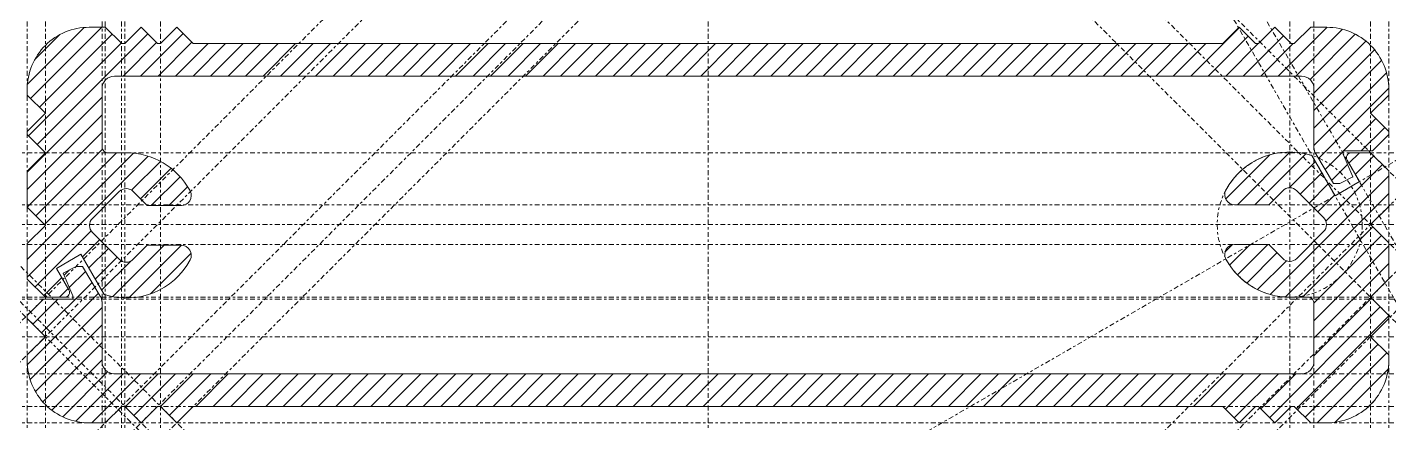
# Model space of a CAD drawing. Header units: centimetres. Extents: x 0 to 55, y -8 to 8.
import ezdxf

# ---------------------------------------------------------------- set-up
doc = ezdxf.new("R2010")
doc.units = ezdxf.units.CM
doc.linetypes.add('$CONSTRUCTION', pattern=[0.3, 0.2, -0.05, 0, -0.05])
doc.linetypes.add('Durchgehend', pattern=[0])
doc.layers.get('0').update_dxf_attribs({"lineweight": 0})
doc.layers.add('$CONSTRUCTION', color=254, linetype='$CONSTRUCTION', lineweight=0, true_color=0xbfd8d8)
pattern_1 = [(45, (0, 0), (-0.3535534, 0.3535534), [])]

msp = doc.modelspace()

# ---------------------------------------------------------------- hatches: boundary and pattern name
at = {"linetype": 'Durchgehend'}
h = msp.add_hatch(dxfattribs=at)
h.set_pattern_fill('_U', scale=0.5, angle=45, style=0, pattern_type=0)
h.set_pattern_definition(pattern_1)
h.paths.add_polyline_path([(48.292, 7.303), (48.954, 7.965), (49.616, 7.303), (49.736, 7.303), (50.398, 7.965), (51.06, 7.303), (51.185, 7.303), (51.847, 7.965), (52.5, 7.965, -0.414214), (55, 5.465), (55, 5.227), (54.265, 4.492), (55, 3.757), (55, 3.631), (54.341, 2.972), (53.16, 2.972), (53.16, 2.841), (53.553, 1.922), (53.028, 1.659), (52.766, 1.659), (52.05, 2.854, -0.135889), (51.978, 3.111), (51.978, 5.491, 0.414214), (51.478, 5.991), (3.522, 5.991, 0.414214), (3.022, 5.491), (3.022, 3.146, 0.414214), (3.272, 2.896), (4, 2.896, -0.272947), (6.565, 1.383, -0.002754), (6.581, 1.355, -0.567511), (6.228, 0.765), (4.85, 0.765), (4.283, 1.333, 0.414214), (3.717, 1.333), (2.633, 0.248, 0.414214), (2.633, -0.317), (3.717, -1.402, 0.414214), (4.283, -1.402), (4.85, -0.835), (6.228, -0.835, -0.567511), (6.581, -1.424, -0.36125), (3.106, -2.826), (2.171, -1.198), (1.186, -1.767), (1.687, -2.634, -0.57735), (1.514, -2.934), (0.735, -2.934), (0, -2.199), (0, -0.77), (0.735, -0.035), (0, 0.7), (0, 2.161), (0.735, 2.896), (0, 3.631), (0, 3.757), (0.735, 4.492), (0, 5.227), (0, 5.465, -0.414214), (2.5, 7.965), (3.153, 7.965), (3.815, 7.303), (3.94, 7.303), (4.602, 7.965), (5.264, 7.303), (5.384, 7.303), (6.046, 7.965), (6.708, 7.303)])
h = msp.add_hatch(dxfattribs=at)
h.set_pattern_fill('_U', scale=0.5, angle=45, style=0, pattern_type=0)
h.set_pattern_definition(pattern_1)
h.paths.add_polyline_path([(6.708, -7.338), (6.046, -8), (5.384, -7.338), (5.264, -7.338), (4.602, -8), (3.94, -7.338), (3.815, -7.338), (3.153, -8), (2.5, -8, -0.414214), (0, -5.5), (0, -5.261), (0.735, -4.526), (0, -3.791), (0, -3.666), (0.659, -3.007), (1.84, -3.007), (1.84, -2.876), (1.447, -1.956), (1.972, -1.694), (2.234, -1.694), (2.95, -2.888, -0.135889), (3.022, -3.145), (3.022, -5.525, 0.414214), (3.522, -6.025), (51.478, -6.025, 0.414214), (51.978, -5.525), (51.978, -3.181, 0.414214), (51.728, -2.931), (51, -2.931, -0.272947), (48.435, -1.418, -0.002754), (48.419, -1.39, -0.567511), (48.772, -0.8), (50.15, -0.8), (50.717, -1.367, 0.414214), (51.283, -1.367), (52.367, -0.283, 0.414214), (52.367, 0.283), (51.283, 1.367, 0.414214), (50.717, 1.367), (50.15, 0.8), (48.772, 0.8, -0.567511), (48.419, 1.39, -0.36125), (51.894, 2.792), (52.829, 1.164), (53.814, 1.732), (53.313, 2.6, -0.57735), (53.486, 2.9), (54.265, 2.9), (55, 2.165), (55, 0.735), (54.265, 0), (55, -0.735), (55, -2.196), (54.265, -2.931), (55, -3.666), (55, -3.791), (54.265, -4.526), (55, -5.261), (55, -5.5, -0.414214), (52.5, -8), (51.847, -8), (51.185, -7.338), (51.06, -7.338), (50.398, -8), (49.736, -7.338), (49.616, -7.338), (48.954, -8), (48.292, -7.338)])

# ---------------------------------------------------------------- linework, layer by layer
at = {"layer": '$CONSTRUCTION'}
for p, direction in [((0, -46.691), (0, 1)), ((2.634, -1.032), (0.707107, 0.707107)), ((-6.278, -11.539), (0.707107, 0.707107)), ((0.735, -16.508), (0, 1)), ((3.022, -8.254), (0, 1)), ((3.153, -4.127), (0, 1)), ((10.121, -1.032), (0.707107, 0.707107)), ((3.809, -4.127), (0, 1)), ((3.94, -4.127), (0, 1)), ((12.344, -0.258), (0.707107, 0.707107)), ((5.384, -2.063), (0, 1)), ((13.53, -0.516), (0.707107, 0.707107)), ((27.5, -8.254), (0, 1)), ((-6.278, 57.54), (0.707524, -0.706689)), ((56.22, -1.955), (-0.707107, 0.707107)), ((57.991, -7.82), (-0.498225, 0.867048)), ((61.075, -3.91), (-0.707107, 0.707107)), ((57.071, -3.91), (-0.5, 0.866025)), ((51, -7.82), (0, 1)), ((51.978, -7.82), (0, 1)), ((54.265, -16.508), (0, 1)), ((55, -46.691), (0, 1)), ((-6.278, 2.9), (1, 0)), ((-6.278, -32.962), (0.866025, 0.5)), ((-25.112, 0.8), (1, 0)), ((52.31, -1.955), (0.707107, 0.707107)), ((-71.027, 0), (1, 0)), ((-25.112, -0.8), (1, 0)), ((-0.922, -1.032), (-0.707107, 0.707107)), ((56.952, -0.244), (0.707107, 0.707107)), ((-6.278, -2.931), (1, 0)), ((-1.569, -3.007), (1, 0)), ((-3.39, -0.008), (-0.707107, 0.707107)), ((-6.278, 2.487), (0.707107, -0.707107)), ((-3.139, -61.93), (0.707107, 0.707107)), ((-6.278, -4.526), (1, 0)), ((-25.112, -6.025), (1, 0)), ((-12.556, -7.338), (1, 0)), ((-71.027, -8), (1, 0))]:
    msp.add_xline(p, direction, dxfattribs=at)
at = {"layer": '$CONSTRUCTION', "lineweight": 0}
msp.add_circle((51, 0), 2.931, dxfattribs=at)
at = {"color": 7, "linetype": 'Durchgehend', "lineweight": 0}
msp.add_line((3.022, -4.335), (3.022, -4.335), dxfattribs=at)
at = {"color": 7, "linetype": 'Durchgehend', "lineweight": 0, "flags": 128}
for points in [[(48.292, 7.303), (48.954, 7.965), (49.616, 7.303), (49.736, 7.303), (50.398, 7.965), (51.06, 7.303), (51.185, 7.303), (51.847, 7.965), (52.5, 7.965, -0.414214), (55, 5.465), (55, 5.227), (54.265, 4.492), (55, 3.757), (55, 3.631), (54.341, 2.972), (53.16, 2.972), (53.16, 2.841), (53.553, 1.922), (53.028, 1.659), (52.766, 1.659), (52.05, 2.854, -0.135889), (51.978, 3.111), (51.978, 5.491, 0.414214), (51.478, 5.991), (3.522, 5.991, 0.414214), (3.022, 5.491), (3.022, 3.146, 0.414214), (3.272, 2.896), (4, 2.896, -0.272947), (6.565, 1.383, -0.002754), (6.581, 1.355, -0.567511), (6.228, 0.765), (4.85, 0.765), (4.283, 1.333, 0.414214), (3.717, 1.333), (2.633, 0.248, 0.414214), (2.633, -0.317), (3.717, -1.402, 0.414214), (4.283, -1.402), (4.85, -0.835), (6.228, -0.835, -0.567511), (6.581, -1.424, -0.36125), (3.106, -2.826), (2.171, -1.198), (1.186, -1.767), (1.687, -2.634, -0.57735), (1.514, -2.934), (0.735, -2.934), (0, -2.199), (0, -0.77), (0.735, -0.035), (0, 0.7), (0, 2.161), (0.735, 2.896), (0, 3.631), (0, 3.757), (0.735, 4.492), (0, 5.227), (0, 5.465, -0.414214), (2.5, 7.965), (3.153, 7.965), (3.815, 7.303), (3.94, 7.303), (4.602, 7.965), (5.264, 7.303), (5.384, 7.303), (6.046, 7.965), (6.708, 7.303)], [(6.708, -7.338), (6.046, -8), (5.384, -7.338), (5.264, -7.338), (4.602, -8), (3.94, -7.338), (3.815, -7.338), (3.153, -8), (2.5, -8, -0.414214), (0, -5.5), (0, -5.261), (0.735, -4.526), (0, -3.791), (0, -3.666), (0.659, -3.007), (1.84, -3.007), (1.84, -2.876), (1.447, -1.956), (1.972, -1.694), (2.234, -1.694), (2.95, -2.888, -0.135889), (3.022, -3.145), (3.022, -5.525, 0.414214), (3.522, -6.025), (51.478, -6.025, 0.414214), (51.978, -5.525), (51.978, -3.181, 0.414214), (51.728, -2.931), (51, -2.931, -0.272947), (48.435, -1.418, -0.002754), (48.419, -1.39, -0.567511), (48.772, -0.8), (50.15, -0.8), (50.717, -1.367, 0.414214), (51.283, -1.367), (52.367, -0.283, 0.414214), (52.367, 0.283), (51.283, 1.367, 0.414214), (50.717, 1.367), (50.15, 0.8), (48.772, 0.8, -0.567511), (48.419, 1.39, -0.36125), (51.894, 2.792), (52.829, 1.164), (53.814, 1.732), (53.313, 2.6, -0.57735), (53.486, 2.9), (54.265, 2.9), (55, 2.165), (55, 0.735), (54.265, 0), (55, -0.735), (55, -2.196), (54.265, -2.931), (55, -3.666), (55, -3.791), (54.265, -4.526), (55, -5.261), (55, -5.5, -0.414214), (52.5, -8), (51.847, -8), (51.185, -7.338), (51.06, -7.338), (50.398, -8), (49.736, -7.338), (49.616, -7.338), (48.954, -8), (48.292, -7.338)]]:
    msp.add_lwpolyline(points, format="xyb", close=True, dxfattribs=at)

doc.saveas('drawing.dxf')
